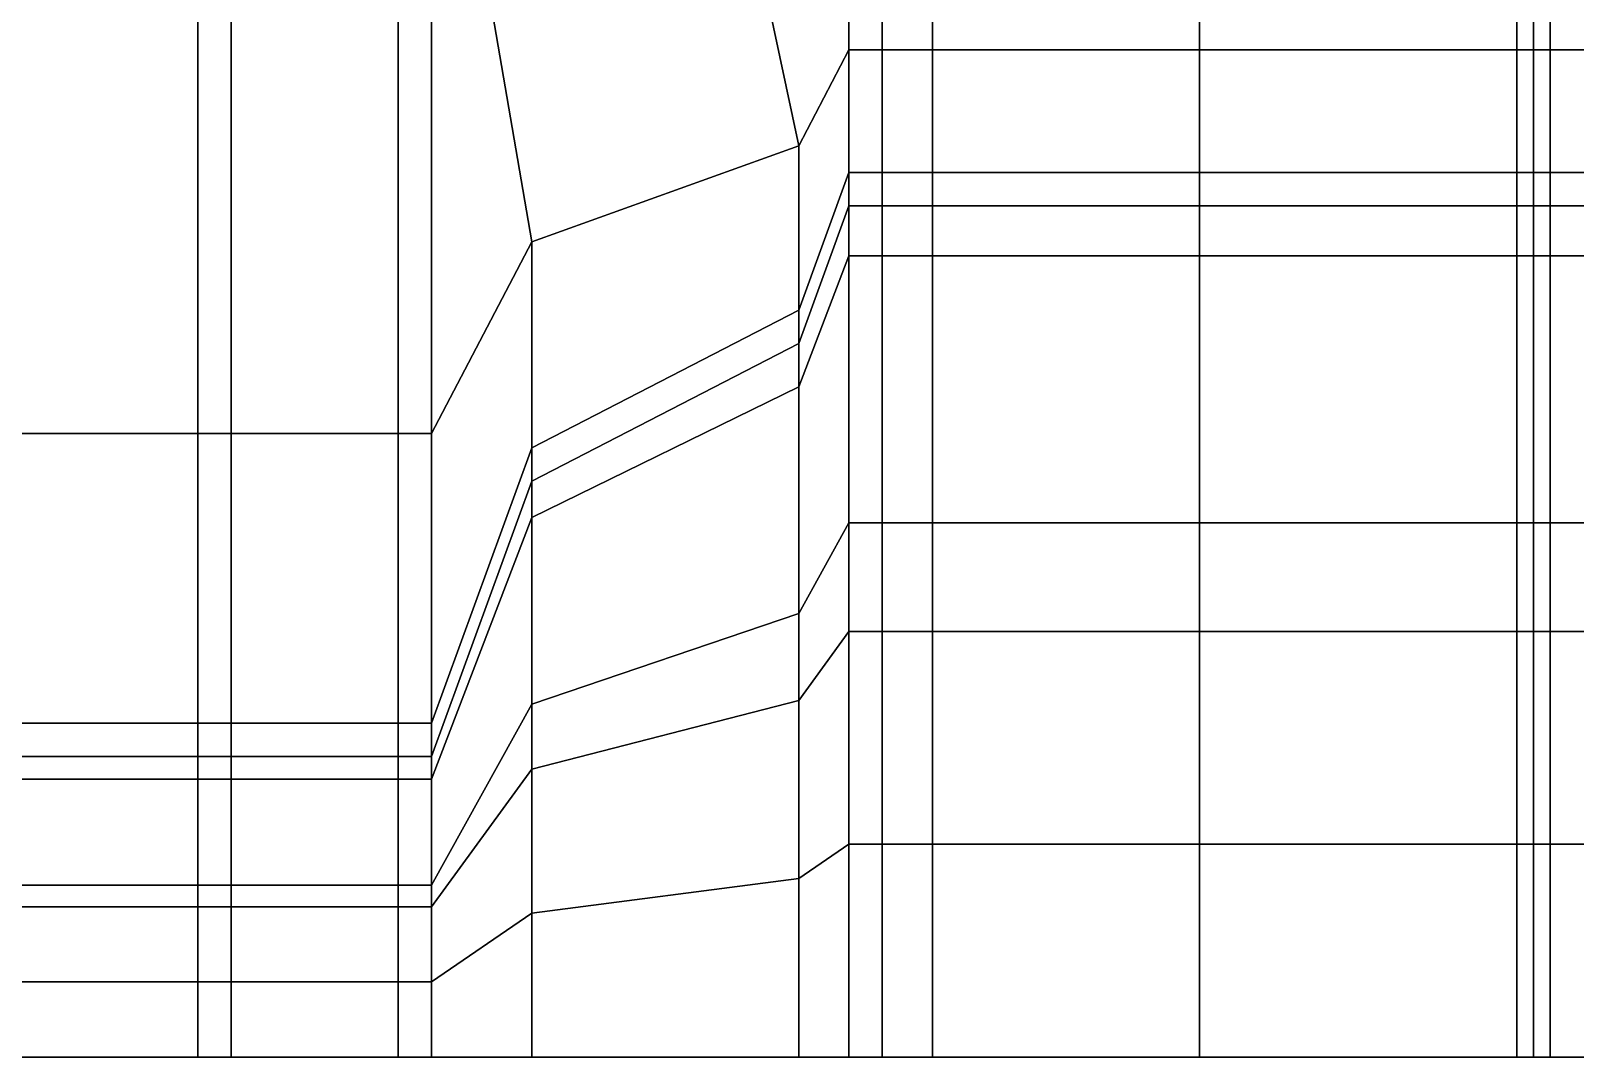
# Model space of a CAD drawing. Extents: x 2 to 29.7, y 2.5 to 8.2.
# Drawn here: x 9.5 to 14.125, y 2.5 to 5.574 of the extents above; entities that cross this region are included whole.
import ezdxf

# ---------------------------------------------------------------- set-up
doc = ezdxf.new("R2010")
doc.units = 0

msp = doc.modelspace()

# ---------------------------------------------------------------- linework, layer by layer
for points in [[(4, 4.3677, 0.1), (4, 6.4, 0.1), (10, 6.4, 0.1), (10, 4.3677, 0.1)], [(4, 4.3677, 0.1), (10, 4.3677, 0.1), (10, 6.4, 0.1), (4, 6.4, 0.1)], [(10, 4.3677, 0.1), (10, 6.4, 0.1), (10.1, 6.4, 0.1), (10.1, 4.3677, 0.1)], [(10, 4.3677, 0.1), (10.1, 4.3677, 0.1), (10.1, 6.4, 0.1), (10, 6.4, 0.1)], [(10.1, 4.3677, 0.1), (10.1, 6.4, 0.1), (10.6, 6.4, 0.1), (10.6, 4.3677, 0.1)], [(10.1, 4.3677, 0.1), (10.6, 4.3677, 0.1), (10.6, 6.4, 0.1), (10.1, 6.4, 0.1)], [(10.6, 4.3677, 0.1), (10.6, 6.4, 0.1), (10.7, 6.4, 0.1), (10.7, 4.3677, 0.1)], [(10.6, 6.4, 0.1), (10.6, 4.3677, 0.1), (10.7, 4.3677, 0.1), (10.7, 6.4, 0.1)], [(10.6, 6.4, 0.1), (10.6, 4.3677, 0.1), (10.6, 4.3677, 0.1), (10.6, 6.4, 0.1)], [(10.6, 6.4, 0.1), (10.6, 4.3677, 0.1), (10.6, 4.3677, 0.1), (10.6, 6.4, 0.1)], [(10.7, 4.3677, 0.1), (10.7, 6.4, 0.1), (10.7, 6.4, 0.1), (10.7, 4.3677, 0.1)], [(10.7, 4.3677, 0.1), (10.7, 6.4, 0.1), (10.7, 6.4, 0.1), (10.7, 4.3677, 0.1)], [(10.7, 4.3677, 0.1), (11, 4.9423, 0.1), (10.75, 6.4, 0.1), (10.7, 6.4, 0.1)], [(10.7, 4.3677, 0.1), (10.7, 6.4, 0.1), (10.75, 6.4, 0.1), (11, 4.9423, 0.1)], [(11, 4.9423, 0.1), (11.8, 5.2296, 0.1), (11.55, 6.4, 0.1), (10.75, 6.4, 0.1)], [(11, 4.9423, 0.1), (10.75, 6.4, 0.1), (11.55, 6.4, 0.1), (11.8, 5.2296, 0.1)], [(11.8, 5.2296, 0.1), (11.55, 6.4, 0.1), (11.95, 6.4, 0.1), (11.95, 5.517, 0.1)], [(11.8, 5.2296, 0.1), (11.95, 5.517, 0.1), (11.95, 6.4, 0.1), (11.55, 6.4, 0.1)], [(11.95, 5.517, 0.1), (11.95, 6.4, 0.1), (12.05, 6.4, 0.1), (12.05, 5.517, 0.1)], [(11.95, 6.4, 0.1), (11.95, 5.517, 0.1), (12.05, 5.517, 0.1), (12.05, 6.4, 0.1)], [(11.95, 6.4, 0.1), (11.95, 5.517, 0.1), (11.95, 5.517, 0.1), (11.95, 6.4, 0.1)], [(11.95, 6.4, 0.1), (11.95, 5.517, 0.1), (11.95, 5.517, 0.1), (11.95, 6.4, 0.1)], [(12.05, 5.517, 0.1), (12.05, 6.4, 0.1), (12.05, 6.4, 0.1), (12.05, 5.517, 0.1)], [(12.05, 5.517, 0.1), (12.05, 6.4, 0.1), (12.2, 6.4, 0.1), (12.2, 5.517, 0.1)], [(12.05, 5.517, 0.1), (12.2, 5.517, 0.1), (12.2, 6.4, 0.1), (12.05, 6.4, 0.1)], [(12.05, 5.517, 0.1), (12.05, 6.4, 0.1), (12.05, 6.4, 0.1), (12.05, 5.517, 0.1)], [(12.2, 5.517, 0.1), (12.2, 6.4, 0.1), (13, 6.4, 0.1), (13, 5.517, 0.1)], [(12.2, 5.517, 0.1), (13, 5.517, 0.1), (13, 6.4, 0.1), (12.2, 6.4, 0.1)], [(13, 5.517, 0.1), (13, 6.4, 0.1), (13.95, 6.4, 0.1), (13.95, 5.517, 0.1)], [(13, 5.517, 0.1), (13.95, 5.517, 0.1), (13.95, 6.4, 0.1), (13, 6.4, 0.1)], [(13.95, 5.517, 0.1), (13.95, 6.4, 0.1), (14, 6.4, 0.1), (14, 5.517, 0.1)], [(13.95, 6.4, 0.1), (13.95, 5.517, 0.1), (14, 5.517, 0.1), (14, 6.4, 0.1)], [(13.95, 6.4, 0.1), (13.95, 5.517, 0.1), (13.95, 5.517, 0.1), (13.95, 6.4, 0.1)], [(13.95, 6.4, 0.1), (13.95, 5.517, 0.1), (13.95, 5.517, 0.1), (13.95, 6.4, 0.1)], [(14, 5.517, 0.1), (14, 6.4, 0.1), (14.05, 6.4, 0.1), (14.05, 5.517, 0.1)], [(14, 6.4, 0.1), (14, 5.517, 0.1), (14.05, 5.517, 0.1), (14.05, 6.4, 0.1)], [(14.05, 5.517, 0.1), (14.05, 6.4, 0.1), (14.05, 6.4, 0.1), (14.05, 5.517, 0.1)], [(14.05, 5.517, 0.1), (14.05, 6.4, 0.1), (14.05, 6.4, 0.1), (14.05, 5.517, 0.1)], [(14.05, 5.517, 0.1), (14.05, 6.4, 0.1), (14.2, 6.4, 0.1), (14.2, 5.517, 0.1)], [(14.05, 5.517, 0.1), (14.2, 5.517, 0.1), (14.2, 6.4, 0.1), (14.05, 6.4, 0.1)], [(11.8, 4.7375, 0.1), (11.95, 5.15, 0.1), (11.95, 5.517, 0.1), (11.8, 5.2296, 0.1)], [(11.8, 4.7375, 0.1), (11.8, 5.2296, 0.1), (11.95, 5.517, 0.1), (11.95, 5.15, 0.1)], [(11.95, 5.517, 0.1), (11.95, 5.15, 0.1), (11.95, 5.15, 0.1), (11.95, 5.517, 0.1)], [(11.95, 5.517, 0.1), (11.95, 5.15, 0.1), (11.95, 5.15, 0.1), (11.95, 5.517, 0.1)], [(11.95, 5.517, 0.1), (11.95, 5.15, 0.1), (12.05, 5.15, 0.1), (12.05, 5.517, 0.1)], [(11.95, 5.15, 0.1), (11.95, 5.517, 0.1), (12.05, 5.517, 0.1), (12.05, 5.15, 0.1)], [(12.05, 5.15, 0.1), (12.05, 5.517, 0.1), (12.05, 5.517, 0.1), (12.05, 5.15, 0.1)], [(12.05, 5.15, 0.1), (12.2, 5.15, 0.1), (12.2, 5.517, 0.1), (12.05, 5.517, 0.1)], [(12.05, 5.15, 0.1), (12.05, 5.517, 0.1), (12.2, 5.517, 0.1), (12.2, 5.15, 0.1)], [(12.05, 5.15, 0.1), (12.05, 5.517, 0.1), (12.05, 5.517, 0.1), (12.05, 5.15, 0.1)], [(12.2, 5.15, 0.1), (13, 5.15, 0.1), (13, 5.517, 0.1), (12.2, 5.517, 0.1)], [(12.2, 5.15, 0.1), (12.2, 5.517, 0.1), (13, 5.517, 0.1), (13, 5.15, 0.1)], [(13, 5.15, 0.1), (13.95, 5.15, 0.1), (13.95, 5.517, 0.1), (13, 5.517, 0.1)], [(13, 5.15, 0.1), (13, 5.517, 0.1), (13.95, 5.517, 0.1), (13.95, 5.15, 0.1)], [(13.95, 5.517, 0.1), (13.95, 5.15, 0.1), (13.95, 5.15, 0.1), (13.95, 5.517, 0.1)], [(13.95, 5.517, 0.1), (13.95, 5.15, 0.1), (13.95, 5.15, 0.1), (13.95, 5.517, 0.1)], [(13.95, 5.517, 0.1), (13.95, 5.15, 0.1), (14, 5.15, 0.1), (14, 5.517, 0.1)], [(13.95, 5.15, 0.1), (13.95, 5.517, 0.1), (14, 5.517, 0.1), (14, 5.15, 0.1)], [(14, 5.517, 0.1), (14, 5.15, 0.1), (14.05, 5.15, 0.1), (14.05, 5.517, 0.1)], [(14, 5.15, 0.1), (14, 5.517, 0.1), (14.05, 5.517, 0.1), (14.05, 5.15, 0.1)], [(14.05, 5.15, 0.1), (14.2, 5.15, 0.1), (14.2, 5.517, 0.1), (14.05, 5.517, 0.1)], [(14.05, 5.15, 0.1), (14.05, 5.517, 0.1), (14.2, 5.517, 0.1), (14.2, 5.15, 0.1)], [(14.05, 5.15, 0.1), (14.05, 5.517, 0.1), (14.05, 5.517, 0.1), (14.05, 5.15, 0.1)], [(14.05, 5.15, 0.1), (14.05, 5.517, 0.1), (14.05, 5.517, 0.1), (14.05, 5.15, 0.1)], [(11, 4.325, 0.1), (11, 4.9423, 0.1), (11.8, 5.2296, 0.1), (11.8, 4.7375, 0.1)], [(11, 4.325, 0.1), (11.8, 4.7375, 0.1), (11.8, 5.2296, 0.1), (11, 4.9423, 0.1)], [(11.8, 4.6375, 0.1), (11.8, 4.7375, 0.1), (11.95, 5.15, 0.1), (11.95, 5.05, 0.1)], [(11.8, 4.6375, 0.1), (11.95, 5.05, 0.1), (11.95, 5.15, 0.1), (11.8, 4.7375, 0.1)], [(11.95, 5.05, 0.1), (11.95, 5.15, 0.1), (12.05, 5.15, 0.1), (12.05, 5.05, 0.1)], [(11.95, 5.15, 0.1), (11.95, 5.05, 0.1), (11.95, 5.05, 0.1), (11.95, 5.15, 0.1)], [(11.95, 5.15, 0.1), (11.95, 5.05, 0.1), (11.95, 5.05, 0.1), (11.95, 5.15, 0.1)], [(11.95, 5.05, 0.1), (12.05, 5.05, 0.1), (12.05, 5.15, 0.1), (11.95, 5.15, 0.1)], [(12.2, 5.15, 0.1), (12.05, 5.15, 0.1), (12.05, 5.15, 0.1), (12.2, 5.15, 0.1)], [(12.05, 5.05, 0.1), (12.05, 5.15, 0.1), (12.2, 5.15, 0.1), (12.2, 5.05, 0.1)], [(12.2, 5.15, 0.1), (12.05, 5.15, 0.1), (12.05, 5.15, 0.1), (12.2, 5.15, 0.1)], [(12.05, 5.15, 0.1), (12.05, 5.05, 0.1), (12.2, 5.05, 0.1), (12.2, 5.15, 0.1)], [(12.2, 5.05, 0.1), (12.2, 5.15, 0.1), (13, 5.15, 0.1), (13, 5.05, 0.1)], [(13, 5.15, 0.1), (12.2, 5.15, 0.1), (12.2, 5.15, 0.1), (13, 5.15, 0.1)], [(13, 5.15, 0.1), (12.2, 5.15, 0.1), (12.2, 5.15, 0.1), (13, 5.15, 0.1)], [(12.2, 5.05, 0.1), (13, 5.05, 0.1), (13, 5.15, 0.1), (12.2, 5.15, 0.1)], [(13, 5.05, 0.1), (13, 5.15, 0.1), (13.95, 5.15, 0.1), (13.95, 5.05, 0.1)], [(13.95, 5.15, 0.1), (13, 5.15, 0.1), (13, 5.15, 0.1), (13.95, 5.15, 0.1)], [(13.95, 5.15, 0.1), (13, 5.15, 0.1), (13, 5.15, 0.1), (13.95, 5.15, 0.1)], [(13, 5.05, 0.1), (13.95, 5.05, 0.1), (13.95, 5.15, 0.1), (13, 5.15, 0.1)], [(14, 5.15, 0.1), (13.95, 5.15, 0.1), (13.95, 5.05, 0.1), (14, 5.05, 0.1)], [(13.95, 5.05, 0.1), (13.95, 5.15, 0.1), (14, 5.15, 0.1), (14, 5.05, 0.1)], [(14, 5.05, 0.1), (14, 5.15, 0.1), (14.05, 5.15, 0.1), (14.05, 5.05, 0.1)], [(14.05, 5.15, 0.1), (14, 5.15, 0.1), (14, 5.05, 0.1), (14.05, 5.05, 0.1)], [(14.05, 5.05, 0.1), (14.05, 5.15, 0.1), (14.05, 5.15, 0.1), (14.05, 5.05, 0.1)], [(14.05, 5.05, 0.1), (14.05, 5.15, 0.1), (14.05, 5.15, 0.1), (14.05, 5.05, 0.1)], [(14.05, 5.05, 0.1), (14.05, 5.15, 0.1), (14.2, 5.15, 0.1), (14.2, 5.05, 0.1)], [(14.05, 5.05, 0.1), (14.2, 5.05, 0.1), (14.2, 5.15, 0.1), (14.05, 5.15, 0.1)], [(11.8, 4.5081, 0.1), (11.8, 4.6375, 0.1), (11.95, 5.05, 0.1), (11.95, 4.9, 0.1)], [(11.8, 4.5081, 0.1), (11.95, 4.9, 0.1), (11.95, 5.05, 0.1), (11.8, 4.6375, 0.1)], [(11.95, 4.9, 0.1), (11.95, 5.05, 0.1), (12.05, 5.05, 0.1), (12.05, 4.9, 0.1)], [(11.95, 5.05, 0.1), (11.95, 4.9, 0.1), (11.95, 4.9, 0.1), (11.95, 5.05, 0.1)], [(11.95, 5.05, 0.1), (11.95, 4.9, 0.1), (11.95, 4.9, 0.1), (11.95, 5.05, 0.1)], [(11.95, 5.05, 0.1), (11.95, 4.9, 0.1), (12.05, 4.9, 0.1), (12.05, 5.05, 0.1)], [(12.05, 4.9, 0.1), (12.05, 5.05, 0.1), (12.05, 5.05, 0.1), (12.05, 4.9, 0.1)], [(12.05, 4.9, 0.1), (12.05, 5.05, 0.1), (12.05, 5.05, 0.1), (12.05, 4.9, 0.1)], [(12.05, 4.9, 0.1), (12.05, 5.05, 0.1), (12.2, 5.05, 0.1), (12.2, 4.9, 0.1)], [(12.05, 5.05, 0.1), (12.2, 5.05, 0.1), (12.2, 5.05, 0.1), (12.05, 5.05, 0.1)], [(12.05, 4.9, 0.1), (12.2, 4.9, 0.1), (12.2, 5.05, 0.1), (12.05, 5.05, 0.1)], [(12.05, 5.05, 0.1), (12.2, 5.05, 0.1), (12.2, 5.05, 0.1), (12.05, 5.05, 0.1)], [(12.2, 5.05, 0.1), (13, 5.05, 0.1), (13, 5.05, 0.1), (12.2, 5.05, 0.1)], [(12.2, 4.9, 0.1), (13, 4.9, 0.1), (13, 5.05, 0.1), (12.2, 5.05, 0.1)], [(12.2, 5.05, 0.1), (13, 5.05, 0.1), (13, 5.05, 0.1), (12.2, 5.05, 0.1)], [(12.2, 4.9, 0.1), (12.2, 5.05, 0.1), (13, 5.05, 0.1), (13, 4.9, 0.1)], [(13, 4.9, 0.1), (13, 5.05, 0.1), (13.95, 5.05, 0.1), (13.95, 4.9, 0.1)], [(13, 5.05, 0.1), (13.95, 5.05, 0.1), (13.95, 5.05, 0.1), (13, 5.05, 0.1)], [(13, 4.9, 0.1), (13.95, 4.9, 0.1), (13.95, 5.05, 0.1), (13, 5.05, 0.1)], [(13, 5.05, 0.1), (13.95, 5.05, 0.1), (13.95, 5.05, 0.1), (13, 5.05, 0.1)], [(13.95, 5.05, 0.1), (13.95, 4.9, 0.1), (13.95, 4.9, 0.1), (13.95, 5.05, 0.1)], [(13.95, 5.05, 0.1), (13.95, 4.9, 0.1), (13.95, 4.9, 0.1), (13.95, 5.05, 0.1)], [(13.95, 5.05, 0.1), (13.95, 4.9, 0.1), (14, 4.9, 0.1), (14, 5.05, 0.1)], [(13.95, 4.9, 0.1), (13.95, 5.05, 0.1), (14, 5.05, 0.1), (14, 4.9, 0.1)], [(14, 4.9, 0.1), (14, 5.05, 0.1), (14.05, 5.05, 0.1), (14.05, 4.9, 0.1)], [(14, 5.05, 0.1), (14, 4.9, 0.1), (14.05, 4.9, 0.1), (14.05, 5.05, 0.1)], [(14.05, 4.9, 0.1), (14.05, 5.05, 0.1), (14.05, 5.05, 0.1), (14.05, 4.9, 0.1)], [(14.05, 4.9, 0.1), (14.05, 5.05, 0.1), (14.05, 5.05, 0.1), (14.05, 4.9, 0.1)], [(14.05, 4.9, 0.1), (14.05, 5.05, 0.1), (14.2, 5.05, 0.1), (14.2, 4.9, 0.1)], [(14.05, 4.9, 0.1), (14.2, 4.9, 0.1), (14.2, 5.05, 0.1), (14.05, 5.05, 0.1)], [(10.7, 3.5, 0.1), (10.7, 4.3677, 0.1), (11, 4.9423, 0.1), (11, 4.325, 0.1)], [(10.7, 3.5, 0.1), (11, 4.325, 0.1), (11, 4.9423, 0.1), (10.7, 4.3677, 0.1)], [(11.8, 3.8288, 0.1), (11.95, 4.1, 0.1), (11.95, 4.9, 0.1), (11.8, 4.5081, 0.1)], [(11.8, 3.8288, 0.1), (11.8, 4.5081, 0.1), (11.95, 4.9, 0.1), (11.95, 4.1, 0.1)], [(11.95, 4.1, 0.1), (11.95, 4.9, 0.1), (12.05, 4.9, 0.1), (12.05, 4.1, 0.1)], [(11.95, 4.9, 0.1), (11.95, 4.1, 0.1), (11.95, 4.1, 0.1), (11.95, 4.9, 0.1)], [(11.95, 4.9, 0.1), (11.95, 4.1, 0.1), (11.95, 4.1, 0.1), (11.95, 4.9, 0.1)], [(11.95, 4.9, 0.1), (11.95, 4.1, 0.1), (12.05, 4.1, 0.1), (12.05, 4.9, 0.1)], [(12.05, 4.1, 0.1), (12.05, 4.9, 0.1), (12.2, 4.9, 0.1), (12.2, 4.1, 0.1)], [(12.05, 4.1, 0.1), (12.2, 4.1, 0.1), (12.2, 4.9, 0.1), (12.05, 4.9, 0.1)], [(12.05, 4.1, 0.1), (12.05, 4.9, 0.1), (12.05, 4.9, 0.1), (12.05, 4.1, 0.1)], [(12.05, 4.1, 0.1), (12.05, 4.9, 0.1), (12.05, 4.9, 0.1), (12.05, 4.1, 0.1)], [(12.2, 4.1, 0.1), (12.2, 4.9, 0.1), (13, 4.9, 0.1), (13, 4.1, 0.1)], [(12.2, 4.1, 0.1), (13, 4.1, 0.1), (13, 4.9, 0.1), (12.2, 4.9, 0.1)], [(13, 4.1, 0.1), (13, 4.9, 0.1), (13.95, 4.9, 0.1), (13.95, 4.1, 0.1)], [(13, 4.1, 0.1), (13.95, 4.1, 0.1), (13.95, 4.9, 0.1), (13, 4.9, 0.1)], [(13.95, 4.9, 0.1), (13.95, 4.1, 0.1), (13.95, 4.1, 0.1), (13.95, 4.9, 0.1)], [(14.05, 4.9, 0.1), (13.95, 4.9, 0.1), (13.95, 4.9, 0.1), (14.05, 4.9, 0.1)], [(14.05, 4.9, 0.1), (13.95, 4.9, 0.1), (13.95, 4.1, 0.1), (14.05, 4.1, 0.1)], [(14.05, 4.1, 0.1), (13.95, 4.1, 0.1), (13.95, 4.9, 0.1), (14.05, 4.9, 0.1)], [(13.95, 4.9, 0.1), (13.95, 4.1, 0.1), (14, 4.1, 0.1), (14, 4.9, 0.1)], [(13.95, 4.1, 0.1), (13.95, 4.9, 0.1), (14, 4.9, 0.1), (14, 4.1, 0.1)], [(14, 4.1, 0.1), (14, 4.9, 0.1), (14.05, 4.9, 0.1), (14.05, 4.1, 0.1)], [(14, 4.9, 0.1), (14, 4.1, 0.1), (14.05, 4.1, 0.1), (14.05, 4.9, 0.1)], [(14.05, 4.1, 0.1), (14.05, 4.9, 0.1), (14.2, 4.9, 0.1), (14.2, 4.1, 0.1)], [(14.05, 4.1, 0.1), (14.2, 4.1, 0.1), (14.2, 4.9, 0.1), (14.05, 4.9, 0.1)], [(14.05, 4.1, 0.1), (14.05, 4.9, 0.1), (14.05, 4.9, 0.1), (14.05, 4.1, 0.1)], [(11, 4.225, 0.1), (11.8, 4.6375, 0.1), (11.8, 4.7375, 0.1), (11, 4.325, 0.1)], [(11, 4.225, 0.1), (11, 4.325, 0.1), (11.8, 4.7375, 0.1), (11.8, 4.6375, 0.1)], [(11, 4.1163, 0.1), (11.8, 4.5081, 0.1), (11.8, 4.6375, 0.1), (11, 4.225, 0.1)], [(11, 4.1163, 0.1), (11, 4.225, 0.1), (11.8, 4.6375, 0.1), (11.8, 4.5081, 0.1)], [(11, 3.5576, 0.1), (11, 4.1163, 0.1), (11.8, 4.5081, 0.1), (11.8, 3.8288, 0.1)], [(11, 3.5576, 0.1), (11.8, 3.8288, 0.1), (11.8, 4.5081, 0.1), (11, 4.1163, 0.1)], [(4, 3.5, 0.1), (10, 3.5, 0.1), (10, 4.3677, 0.1), (4, 4.3677, 0.1)], [(4, 3.5, 0.1), (4, 4.3677, 0.1), (10, 4.3677, 0.1), (10, 3.5, 0.1)], [(10, 3.5, 0.1), (10.1, 3.5, 0.1), (10.1, 4.3677, 0.1), (10, 4.3677, 0.1)], [(10, 3.5, 0.1), (10, 4.3677, 0.1), (10.1, 4.3677, 0.1), (10.1, 3.5, 0.1)], [(10.1, 3.5, 0.1), (10.6, 3.5, 0.1), (10.6, 4.3677, 0.1), (10.1, 4.3677, 0.1)], [(10.1, 3.5, 0.1), (10.1, 4.3677, 0.1), (10.6, 4.3677, 0.1), (10.6, 3.5, 0.1)], [(10.6, 4.3677, 0.1), (10.6, 3.5, 0.1), (10.6, 3.5, 0.1), (10.6, 4.3677, 0.1)], [(10.6, 4.3677, 0.1), (10.6, 3.5, 0.1), (10.6, 3.5, 0.1), (10.6, 4.3677, 0.1)], [(10.6, 4.3677, 0.1), (10.6, 3.5, 0.1), (10.7, 3.5, 0.1), (10.7, 4.3677, 0.1)], [(10.6, 3.5, 0.1), (10.6, 4.3677, 0.1), (10.7, 4.3677, 0.1), (10.7, 3.5, 0.1)], [(10.7, 3.5, 0.1), (10.7, 4.3677, 0.1), (10.7, 4.3677, 0.1), (10.7, 3.5, 0.1)], [(10.7, 3.5, 0.1), (10.7, 4.3677, 0.1), (10.7, 4.3677, 0.1), (10.7, 3.5, 0.1)], [(10.7, 3.4, 0.1), (11, 4.225, 0.1), (11, 4.325, 0.1), (10.7, 3.5, 0.1)], [(10.7, 3.4, 0.1), (10.7, 3.5, 0.1), (11, 4.325, 0.1), (11, 4.225, 0.1)], [(10.7, 3.3325, 0.1), (11, 4.1163, 0.1), (11, 4.225, 0.1), (10.7, 3.4, 0.1)], [(10.7, 3.3325, 0.1), (10.7, 3.4, 0.1), (11, 4.225, 0.1), (11, 4.1163, 0.1)], [(10.7, 3.0151, 0.1), (10.7, 3.3325, 0.1), (11, 4.1163, 0.1), (11, 3.5576, 0.1)], [(10.7, 3.0151, 0.1), (11, 3.5576, 0.1), (11, 4.1163, 0.1), (10.7, 3.3325, 0.1)], [(11.8, 3.5687, 0.1), (11.8, 3.8288, 0.1), (11.95, 4.1, 0.1), (11.95, 3.775, 0.1)], [(11.8, 3.5687, 0.1), (11.95, 3.775, 0.1), (11.95, 4.1, 0.1), (11.8, 3.8288, 0.1)], [(11.95, 4.1, 0.1), (11.95, 3.775, 0.1), (11.95, 3.775, 0.1), (11.95, 4.1, 0.1)], [(11.95, 4.1, 0.1), (11.95, 3.775, 0.1), (11.95, 3.775, 0.1), (11.95, 4.1, 0.1)], [(11.95, 3.775, 0.1), (11.95, 4.1, 0.1), (12.05, 4.1, 0.1), (12.05, 3.775, 0.1)], [(11.95, 4.1, 0.1), (11.95, 3.775, 0.1), (12.05, 3.775, 0.1), (12.05, 4.1, 0.1)], [(12.05, 3.775, 0.1), (12.2, 3.775, 0.1), (12.2, 4.1, 0.1), (12.05, 4.1, 0.1)], [(12.05, 3.775, 0.1), (12.05, 4.1, 0.1), (12.2, 4.1, 0.1), (12.2, 3.775, 0.1)], [(12.05, 3.775, 0.1), (12.05, 4.1, 0.1), (12.05, 4.1, 0.1), (12.05, 3.775, 0.1)], [(12.05, 3.775, 0.1), (12.05, 4.1, 0.1), (12.05, 4.1, 0.1), (12.05, 3.775, 0.1)], [(12.2, 3.775, 0.1), (13, 3.775, 0.1), (13, 4.1, 0.1), (12.2, 4.1, 0.1)], [(12.2, 3.775, 0.1), (12.2, 4.1, 0.1), (13, 4.1, 0.1), (13, 3.775, 0.1)], [(13, 3.775, 0.1), (13, 4.1, 0.1), (13.95, 4.1, 0.1), (13.95, 3.775, 0.1)], [(13, 3.775, 0.1), (13.95, 3.775, 0.1), (13.95, 4.1, 0.1), (13, 4.1, 0.1)], [(13.95, 4.1, 0.1), (13.95, 3.775, 0.1), (13.95, 3.775, 0.1), (13.95, 4.1, 0.1)], [(13.95, 4.1, 0.1), (13.95, 3.775, 0.1), (13.95, 3.775, 0.1), (13.95, 4.1, 0.1)], [(14.05, 4.1, 0.1), (13.95, 4.1, 0.1), (13.95, 4.1, 0.1), (14.05, 4.1, 0.1)], [(14.05, 4.1, 0.1), (13.95, 4.1, 0.1), (13.95, 4.1, 0.1), (14.05, 4.1, 0.1)], [(13.95, 4.1, 0.1), (13.95, 3.775, 0.1), (13.95, 3.775, 0.1), (13.95, 4.1, 0.1)], [(14.05, 4.1, 0.1), (13.95, 4.1, 0.1), (13.95, 4.1, 0.1), (14.05, 4.1, 0.1)], [(13.95, 4.1, 0.1), (13.95, 3.775, 0.1), (13.95, 3.775, 0.1), (13.95, 4.1, 0.1)], [(13.95, 4.1, 0.1), (13.95, 3.775, 0.1), (14, 3.775, 0.1), (14, 4.1, 0.1)], [(13.95, 3.775, 0.1), (13.95, 4.1, 0.1), (14, 4.1, 0.1), (14, 3.775, 0.1)], [(14, 3.775, 0.1), (14, 4.1, 0.1), (14.05, 4.1, 0.1), (14.05, 3.775, 0.1)], [(14, 4.1, 0.1), (14, 3.775, 0.1), (14.05, 3.775, 0.1), (14.05, 4.1, 0.1)], [(14.05, 3.775, 0.1), (14.05, 4.1, 0.1), (14.2, 4.1, 0.1), (14.2, 3.775, 0.1)], [(14.05, 3.775, 0.1), (14.05, 4.1, 0.1), (14.05, 4.1, 0.1), (14.05, 3.775, 0.1)], [(14.05, 3.775, 0.1), (14.05, 4.1, 0.1), (14.05, 4.1, 0.1), (14.05, 3.775, 0.1)], [(14.05, 3.775, 0.1), (14.2, 3.775, 0.1), (14.2, 4.1, 0.1), (14.05, 4.1, 0.1)], [(14.05, 3.775, 0.1), (14.05, 4.1, 0.1), (14.05, 4.1, 0.1), (14.05, 3.775, 0.1)], [(14.05, 3.775, 0.1), (14.05, 4.1, 0.1), (14.05, 4.1, 0.1), (14.05, 3.775, 0.1)], [(11, 3.3625, 0.1), (11.8, 3.5687, 0.1), (11.8, 3.8288, 0.1), (11, 3.5576, 0.1)], [(11, 3.3625, 0.1), (11, 3.5576, 0.1), (11.8, 3.8288, 0.1), (11.8, 3.5687, 0.1)], [(11.8, 3.0346, 0.1), (11.95, 3.1377, 0.1), (11.95, 3.775, 0.1), (11.8, 3.5687, 0.1)], [(11.8, 3.0346, 0.1), (11.8, 3.5687, 0.1), (11.95, 3.775, 0.1), (11.95, 3.1377, 0.1)], [(11.95, 3.1377, 0.1), (11.95, 3.775, 0.1), (12.05, 3.775, 0.1), (12.05, 3.1377, 0.1)], [(12.05, 3.1377, 0.1), (12.05, 3.775, 0.1), (11.95, 3.775, 0.1), (11.95, 3.1377, 0.1)], [(11.95, 3.775, 0.1), (11.95, 3.1377, 0.1), (11.95, 3.1377, 0.1), (11.95, 3.775, 0.1)], [(11.95, 3.775, 0.1), (11.95, 3.1377, 0.1), (11.95, 3.1377, 0.1), (11.95, 3.775, 0.1)], [(12.05, 3.1377, 0.1), (12.05, 3.775, 0.1), (12.05, 3.775, 0.1), (12.05, 3.1377, 0.1)], [(12.05, 3.1377, 0.1), (12.05, 3.775, 0.1), (12.05, 3.775, 0.1), (12.05, 3.1377, 0.1)], [(12.05, 3.1377, 0.1), (12.2, 3.1377, 0.1), (12.2, 3.775, 0.1), (12.05, 3.775, 0.1)], [(12.05, 3.1377, 0.1), (12.05, 3.775, 0.1), (12.2, 3.775, 0.1), (12.2, 3.1377, 0.1)], [(12.2, 3.1377, 0.1), (12.2, 3.775, 0.1), (13, 3.775, 0.1), (13, 3.1377, 0.1)], [(12.2, 3.1377, 0.1), (13, 3.1377, 0.1), (13, 3.775, 0.1), (12.2, 3.775, 0.1)], [(13, 3.1377, 0.1), (13.95, 3.1377, 0.1), (13.95, 3.775, 0.1), (13, 3.775, 0.1)], [(13, 3.1377, 0.1), (13, 3.775, 0.1), (13.95, 3.775, 0.1), (13.95, 3.1377, 0.1)], [(14, 3.1377, 0.1), (14, 3.775, 0.1), (13.95, 3.775, 0.1), (13.95, 3.1377, 0.1)], [(13.95, 3.775, 0.1), (13.95, 3.1377, 0.1), (13.95, 3.1377, 0.1), (13.95, 3.775, 0.1)], [(13.95, 3.775, 0.1), (13.95, 3.1377, 0.1), (13.95, 3.1377, 0.1), (13.95, 3.775, 0.1)], [(13.95, 3.775, 0.1), (13.95, 3.1377, 0.1), (13.95, 3.1377, 0.1), (13.95, 3.775, 0.1)], [(13.95, 3.775, 0.1), (13.95, 3.1377, 0.1), (13.95, 3.1377, 0.1), (13.95, 3.775, 0.1)], [(13.95, 3.1377, 0.1), (13.95, 3.775, 0.1), (14, 3.775, 0.1), (14, 3.1377, 0.1)], [(14, 3.1377, 0.1), (14, 3.775, 0.1), (14.05, 3.775, 0.1), (14.05, 3.1377, 0.1)], [(14.05, 3.1377, 0.1), (14.05, 3.775, 0.1), (14, 3.775, 0.1), (14, 3.1377, 0.1)], [(14.05, 3.1377, 0.1), (14.05, 3.775, 0.1), (14.05, 3.775, 0.1), (14.05, 3.1377, 0.1)], [(14.05, 3.1377, 0.1), (14.05, 3.775, 0.1), (14.05, 3.775, 0.1), (14.05, 3.1377, 0.1)], [(14.05, 3.1377, 0.1), (14.2, 3.1377, 0.1), (14.2, 3.775, 0.1), (14.05, 3.775, 0.1)], [(14.05, 3.1377, 0.1), (14.05, 3.775, 0.1), (14.2, 3.775, 0.1), (14.2, 3.1377, 0.1)], [(14.05, 3.1377, 0.1), (14.05, 3.775, 0.1), (14.05, 3.775, 0.1), (14.05, 3.1377, 0.1)], [(14.05, 3.1377, 0.1), (14.05, 3.775, 0.1), (14.05, 3.775, 0.1), (14.05, 3.1377, 0.1)], [(11, 2.9315, 0.1), (11, 3.3625, 0.1), (11.8, 3.5687, 0.1), (11.8, 3.0346, 0.1)], [(11, 2.9315, 0.1), (11.8, 3.0346, 0.1), (11.8, 3.5687, 0.1), (11, 3.3625, 0.1)], [(10.7, 2.95, 0.1), (11, 3.3625, 0.1), (11, 3.5576, 0.1), (10.7, 3.0151, 0.1)], [(10.7, 2.95, 0.1), (10.7, 3.0151, 0.1), (11, 3.5576, 0.1), (11, 3.3625, 0.1)], [(4, 3.4, 0.1), (4, 3.5, 0.1), (10, 3.5, 0.1), (10, 3.4, 0.1)], [(4, 3.4, 0.1), (10, 3.4, 0.1), (10, 3.5, 0.1), (4, 3.5, 0.1)], [(10, 3.5, 0.1), (10, 3.4, 0.1), (10, 3.4, 0.1), (10, 3.5, 0.1)], [(10.1, 3.5, 0.1), (10, 3.5, 0.1), (10, 3.5, 0.1), (10.1, 3.5, 0.1)], [(10.1, 3.5, 0.1), (10, 3.5, 0.1), (10, 3.5, 0.1), (10.1, 3.5, 0.1)], [(10, 3.5, 0.1), (10, 3.4, 0.1), (10, 3.4, 0.1), (10, 3.5, 0.1)], [(10, 3.4, 0.1), (10, 3.5, 0.1), (10.1, 3.5, 0.1), (10.1, 3.4, 0.1)], [(10, 3.5, 0.1), (10, 3.4, 0.1), (10.1, 3.4, 0.1), (10.1, 3.5, 0.1)], [(10.1, 3.4, 0.1), (10.1, 3.5, 0.1), (10.6, 3.5, 0.1), (10.6, 3.4, 0.1)], [(10.6, 3.5, 0.1), (10.1, 3.5, 0.1), (10.1, 3.5, 0.1), (10.6, 3.5, 0.1)], [(10.6, 3.5, 0.1), (10.1, 3.5, 0.1), (10.1, 3.5, 0.1), (10.6, 3.5, 0.1)], [(10.1, 3.4, 0.1), (10.6, 3.4, 0.1), (10.6, 3.5, 0.1), (10.1, 3.5, 0.1)], [(10.6, 3.4, 0.1), (10.6, 3.5, 0.1), (10.7, 3.5, 0.1), (10.7, 3.4, 0.1)], [(10.7, 3.5, 0.1), (10.6, 3.5, 0.1), (10.6, 3.4, 0.1), (10.7, 3.4, 0.1)], [(10.7, 3.4, 0.1), (10.7, 3.5, 0.1), (10.7, 3.5, 0.1), (10.7, 3.4, 0.1)], [(10.7, 3.4, 0.1), (10.7, 3.5, 0.1), (10.7, 3.5, 0.1), (10.7, 3.4, 0.1)], [(4, 3.3325, 0.1), (4, 3.4, 0.1), (10, 3.4, 0.1), (10, 3.3325, 0.1)], [(4, 3.3325, 0.1), (10, 3.3325, 0.1), (10, 3.4, 0.1), (4, 3.4, 0.1)], [(10, 3.4, 0.1), (10.1, 3.4, 0.1), (10.1, 3.4, 0.1), (10, 3.4, 0.1)], [(10, 3.4, 0.1), (10.1, 3.4, 0.1), (10.1, 3.4, 0.1), (10, 3.4, 0.1)], [(10, 3.3325, 0.1), (10, 3.4, 0.1), (10.1, 3.4, 0.1), (10.1, 3.3325, 0.1)], [(10, 3.3325, 0.1), (10.1, 3.3325, 0.1), (10.1, 3.4, 0.1), (10, 3.4, 0.1)], [(10.1, 3.3325, 0.1), (10.1, 3.4, 0.1), (10.6, 3.4, 0.1), (10.6, 3.3325, 0.1)], [(10.1, 3.4, 0.1), (10.6, 3.4, 0.1), (10.6, 3.4, 0.1), (10.1, 3.4, 0.1)], [(10.1, 3.3325, 0.1), (10.6, 3.3325, 0.1), (10.6, 3.4, 0.1), (10.1, 3.4, 0.1)], [(10.1, 3.4, 0.1), (10.6, 3.4, 0.1), (10.6, 3.4, 0.1), (10.1, 3.4, 0.1)], [(10.6, 3.3325, 0.1), (10.6, 3.4, 0.1), (10.7, 3.4, 0.1), (10.7, 3.3325, 0.1)], [(10.6, 3.4, 0.1), (10.7, 3.4, 0.1), (10.7, 3.4, 0.1), (10.6, 3.4, 0.1)], [(10.6, 3.3325, 0.1), (10.7, 3.3325, 0.1), (10.7, 3.4, 0.1), (10.6, 3.4, 0.1)], [(10.6, 3.4, 0.1), (10.7, 3.4, 0.1), (10.7, 3.4, 0.1), (10.6, 3.4, 0.1)], [(4, 3.0151, 0.1), (10, 3.0151, 0.1), (10, 3.3325, 0.1), (4, 3.3325, 0.1)], [(4, 3.0151, 0.1), (4, 3.3325, 0.1), (10, 3.3325, 0.1), (10, 3.0151, 0.1)], [(10, 3.0151, 0.1), (10, 3.3325, 0.1), (10.1, 3.3325, 0.1), (10.1, 3.0151, 0.1)], [(10, 3.0151, 0.1), (10.1, 3.0151, 0.1), (10.1, 3.3325, 0.1), (10, 3.3325, 0.1)], [(10.1, 3.0151, 0.1), (10.6, 3.0151, 0.1), (10.6, 3.3325, 0.1), (10.1, 3.3325, 0.1)], [(10.1, 3.0151, 0.1), (10.1, 3.3325, 0.1), (10.6, 3.3325, 0.1), (10.6, 3.0151, 0.1)], [(10.6, 3.0151, 0.1), (10.7, 3.0151, 0.1), (10.7, 3.3325, 0.1), (10.6, 3.3325, 0.1)], [(10.6, 3.0151, 0.1), (10.6, 3.3325, 0.1), (10.7, 3.3325, 0.1), (10.7, 3.0151, 0.1)], [(10.7, 2.7252, 0.1), (10.7, 2.95, 0.1), (11, 3.3625, 0.1), (11, 2.9315, 0.1)], [(10.7, 2.7252, 0.1), (11, 2.9315, 0.1), (11, 3.3625, 0.1), (10.7, 2.95, 0.1)], [(11.8, 2.5, 0.1), (11.8, 3.0346, 0.1), (11.95, 3.1377, 0.1), (11.95, 2.5, 0.1)], [(11.8, 2.5, 0.1), (11.95, 2.5, 0.1), (11.95, 3.1377, 0.1), (11.8, 3.0346, 0.1)], [(11.95, 3.1377, 0.1), (11.95, 2.5, 0.1), (11.95, 2.5, 0.1), (11.95, 3.1377, 0.1)], [(11.95, 3.1377, 0.1), (11.95, 2.5, 0.1), (11.95, 2.5, 0.1), (11.95, 3.1377, 0.1)], [(12.05, 2.5, 0.1), (12.05, 3.1377, 0.1), (11.95, 3.1377, 0.1), (11.95, 2.5, 0.1)], [(11.95, 2.5, 0.1), (11.95, 3.1377, 0.1), (12.05, 3.1377, 0.1), (12.05, 2.5, 0.1)], [(12.05, 2.5, 0.1), (12.05, 3.1377, 0.1), (12.2, 3.1377, 0.1), (12.2, 2.5, 0.1)], [(12.05, 2.5, 0.1), (12.2, 2.5, 0.1), (12.2, 3.1377, 0.1), (12.05, 3.1377, 0.1)], [(12.05, 2.5, 0.1), (12.05, 3.1377, 0.1), (12.05, 3.1377, 0.1), (12.05, 2.5, 0.1)], [(12.05, 2.5, 0.1), (12.05, 3.1377, 0.1), (12.05, 3.1377, 0.1), (12.05, 2.5, 0.1)], [(12.2, 2.5, 0.1), (13, 2.5, 0.1), (13, 3.1377, 0.1), (12.2, 3.1377, 0.1)], [(12.2, 2.5, 0.1), (12.2, 3.1377, 0.1), (13, 3.1377, 0.1), (13, 2.5, 0.1)], [(13, 2.5, 0.1), (13, 3.1377, 0.1), (13.95, 3.1377, 0.1), (13.95, 2.5, 0.1)], [(13, 2.5, 0.1), (13.95, 2.5, 0.1), (13.95, 3.1377, 0.1), (13, 3.1377, 0.1)], [(13.95, 3.1377, 0.1), (13.95, 2.5, 0.1), (13.95, 2.5, 0.1), (13.95, 3.1377, 0.1)], [(13.95, 3.1377, 0.1), (13.95, 2.5, 0.1), (13.95, 2.5, 0.1), (13.95, 3.1377, 0.1)], [(13.95, 3.1377, 0.1), (13.95, 2.5, 0.1), (13.95, 2.5, 0.1), (13.95, 3.1377, 0.1)], [(13.95, 2.5, 0.1), (13.95, 3.1377, 0.1), (14, 3.1377, 0.1), (14, 2.5, 0.1)], [(14, 2.5, 0.1), (14, 3.1377, 0.1), (13.95, 3.1377, 0.1), (13.95, 2.5, 0.1)], [(13.95, 2.5, 0.1), (13.95, 3.1377, 0.1), (14, 3.1377, 0.1), (14, 2.5, 0.1)], [(13.95, 3.1377, 0.1), (13.95, 2.5, 0.1), (14, 2.5, 0.1), (14, 3.1377, 0.1)], [(13.95, 3.1377, 0.1), (13.95, 3.1377, 0.1), (14, 3.1377, 0.1)], [(14, 2.5, 0.1), (14, 3.1377, 0.1), (14.05, 3.1377, 0.1), (14.05, 2.5, 0.1)], [(14.05, 2.5, 0.1), (14.05, 3.1377, 0.1), (14, 3.1377, 0.1), (14, 2.5, 0.1)], [(14, 3.1377, 0.1), (14, 2.5, 0.1), (14, 2.5, 0.1), (14, 3.1377, 0.1)], [(14.05, 2.5, 0.1), (14.05, 3.1377, 0.1), (14.05, 3.1377, 0.1), (14.05, 2.5, 0.1)], [(14.05, 2.5, 0.1), (14.05, 3.1377, 0.1), (14.05, 3.1377, 0.1), (14.05, 2.5, 0.1)], [(14.05, 2.5, 0.1), (14.05, 3.1377, 0.1), (14.2, 3.1377, 0.1), (14.2, 2.5, 0.1)], [(14.05, 2.5, 0.1), (14.2, 2.5, 0.1), (14.2, 3.1377, 0.1), (14.05, 3.1377, 0.1)], [(14.05, 2.5, 0.1), (14.05, 3.1377, 0.1), (14.05, 3.1377, 0.1), (14.05, 2.5, 0.1)], [(14.05, 2.5, 0.1), (14.05, 3.1377, 0.1), (14.05, 3.1377, 0.1), (14.05, 2.5, 0.1)], [(4, 2.95, 0.1), (4, 3.0151, 0.1), (10, 3.0151, 0.1), (10, 2.95, 0.1)], [(4, 2.95, 0.1), (10, 2.95, 0.1), (10, 3.0151, 0.1), (4, 3.0151, 0.1)], [(10, 2.95, 0.1), (10, 3.0151, 0.1), (10.1, 3.0151, 0.1), (10.1, 2.95, 0.1)], [(10, 2.95, 0.1), (10.1, 2.95, 0.1), (10.1, 3.0151, 0.1), (10, 3.0151, 0.1)], [(10.1, 2.95, 0.1), (10.1, 3.0151, 0.1), (10.6, 3.0151, 0.1), (10.6, 2.95, 0.1)], [(10.1, 2.95, 0.1), (10.6, 2.95, 0.1), (10.6, 3.0151, 0.1), (10.1, 3.0151, 0.1)], [(10.6, 2.95, 0.1), (10.6, 3.0151, 0.1), (10.7, 3.0151, 0.1), (10.7, 2.95, 0.1)], [(10.6, 2.95, 0.1), (10.7, 2.95, 0.1), (10.7, 3.0151, 0.1), (10.6, 3.0151, 0.1)], [(11, 2.5, 0.1), (11.8, 2.5, 0.1), (11.8, 3.0346, 0.1), (11, 2.9315, 0.1)], [(11, 2.5, 0.1), (11, 2.9315, 0.1), (11.8, 3.0346, 0.1), (11.8, 2.5, 0.1)], [(4, 2.7252, 0.1), (10, 2.7252, 0.1), (10, 2.95, 0.1), (4, 2.95, 0.1)], [(4, 2.7252, 0.1), (4, 2.95, 0.1), (10, 2.95, 0.1), (10, 2.7252, 0.1)], [(10, 2.7252, 0.1), (10, 2.95, 0.1), (10.1, 2.95, 0.1), (10.1, 2.7252, 0.1)], [(10, 2.7252, 0.1), (10.1, 2.7252, 0.1), (10.1, 2.95, 0.1), (10, 2.95, 0.1)], [(10.1, 2.7252, 0.1), (10.6, 2.7252, 0.1), (10.6, 2.95, 0.1), (10.1, 2.95, 0.1)], [(10.1, 2.7252, 0.1), (10.1, 2.95, 0.1), (10.6, 2.95, 0.1), (10.6, 2.7252, 0.1)], [(10.6, 2.7252, 0.1), (10.7, 2.7252, 0.1), (10.7, 2.95, 0.1), (10.6, 2.95, 0.1)], [(10.6, 2.7252, 0.1), (10.6, 2.95, 0.1), (10.7, 2.95, 0.1), (10.7, 2.7252, 0.1)], [(10.7, 2.5, 0.1), (11, 2.5, 0.1), (11, 2.9315, 0.1), (10.7, 2.7252, 0.1)], [(10.7, 2.5, 0.1), (10.7, 2.7252, 0.1), (11, 2.9315, 0.1), (11, 2.5, 0.1)], [(4, 2.5, 0.1), (4, 2.7252, 0.1), (10, 2.7252, 0.1), (10, 2.5, 0.1)], [(4, 2.5, 0.1), (10, 2.5, 0.1), (10, 2.7252, 0.1), (4, 2.7252, 0.1)], [(10, 2.5, 0.1), (10.1, 2.5, 0.1), (10.1, 2.7252, 0.1), (10, 2.7252, 0.1)], [(10, 2.5, 0.1), (10, 2.7252, 0.1), (10.1, 2.7252, 0.1), (10.1, 2.5, 0.1)], [(10.1, 2.5, 0.1), (10.1, 2.7252, 0.1), (10.6, 2.7252, 0.1), (10.6, 2.5, 0.1)], [(10.1, 2.5, 0.1), (10.6, 2.5, 0.1), (10.6, 2.7252, 0.1), (10.1, 2.7252, 0.1)], [(10.6, 2.5, 0.1), (10.6, 2.7252, 0.1), (10.7, 2.7252, 0.1), (10.7, 2.5, 0.1)], [(10.6, 2.5, 0.1), (10.7, 2.5, 0.1), (10.7, 2.7252, 0.1), (10.6, 2.7252, 0.1)], [(4, 2.5, 0.1), (10, 2.5, 0.1), (10, 2.5, 0.1), (4, 2.5, 0.1)], [(10, 2.5, 0.1), (10.1, 2.5, 0.1), (10.1, 2.5, 0.1), (10, 2.5, 0.1)], [(10.1, 2.5, 0.1), (10.6, 2.5, 0.1), (10.6, 2.5, 0.1), (10.1, 2.5, 0.1)], [(10.6, 2.5, 0.1), (10.7, 2.5, 0.1), (10.7, 2.5, 0.1), (10.6, 2.5, 0.1)], [(10.7, 2.5, 0.1), (11, 2.5, 0.1), (11, 2.5, 0.1), (10.7, 2.5, 0.1)], [(11, 2.5, 0.1), (11.8, 2.5, 0.1), (11.8, 2.5, 0.1), (11, 2.5, 0.1)], [(11.8, 2.5, 0.1), (11.95, 2.5, 0.1), (11.95, 2.5, 0.1), (11.8, 2.5, 0.1)], [(11.95, 2.5, 0.1), (12.05, 2.5, 0.1), (12.05, 2.5, 0.1), (11.95, 2.5, 0.1)], [(11.95, 2.5, 0.1), (12.05, 2.5, 0.1), (12.05, 2.5, 0.1), (11.95, 2.5, 0.1)], [(11.95, 2.5, 0.1), (12.05, 2.5, 0.1), (12.05, 2.5, 0.1), (11.95, 2.5, 0.1)], [(12.05, 2.5, 0.1), (12.2, 2.5, 0.1), (12.2, 2.5, 0.1), (12.05, 2.5, 0.1)], [(12.2, 2.5, 0.1), (13, 2.5, 0.1), (13, 2.5, 0.1), (12.2, 2.5, 0.1)], [(13, 2.5, 0.1), (13.95, 2.5, 0.1), (13.95, 2.5, 0.1), (13, 2.5, 0.1)], [(13.95, 2.5, 0.1), (14, 2.5, 0.1), (14, 2.5, 0.1), (13.95, 2.5, 0.1)], [(13.95, 2.5, 0.1), (14, 2.5, 0.1), (14, 2.5, 0.1), (13.95, 2.5, 0.1)], [(13.95, 2.5, 0.1), (14, 2.5, 0.1), (14, 2.5, 0.1), (13.95, 2.5, 0.1)], [(13.95, 2.5, 0.1), (14, 2.5, 0.1), (14, 2.5, 0.1), (13.95, 2.5, 0.1)], [(14, 2.5, 0.1), (14.05, 2.5, 0.1), (14.05, 2.5, 0.1), (14, 2.5, 0.1)], [(14, 2.5, 0.1), (14.05, 2.5, 0.1), (14.05, 2.5, 0.1), (14, 2.5, 0.1)], [(14, 2.5, 0.1), (14.05, 2.5, 0.1), (14.05, 2.5, 0.1), (14, 2.5, 0.1)], [(14, 2.5, 0.1), (14.05, 2.5, 0.1), (14.05, 2.5, 0.1), (14, 2.5, 0.1)], [(14, 2.5, 0.1), (14.05, 2.5, 0.1), (14.05, 2.5, 0.1), (14, 2.5, 0.1)], [(14.05, 2.5, 0.1), (14.2, 2.5, 0.1), (14.2, 2.5, 0.1), (14.05, 2.5, 0.1)]]:
    msp.add_3dface(points)

doc.saveas('drawing.dxf')
